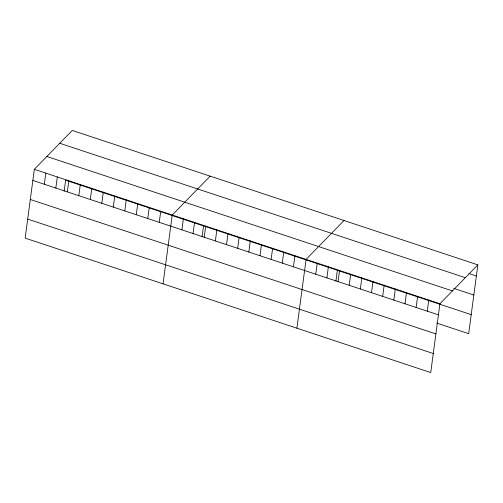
<?xml version="1.0" encoding="UTF-8"?>
<svg xmlns="http://www.w3.org/2000/svg" width="503" height="503" viewBox="0 0 503 503"><rect width="100%" height="100%" fill="white"/><g stroke="black" fill="none" stroke-linecap="round" stroke-linejoin="round"><path stroke-width="0.75" d="M34.33 169.322L25.15 238.133L430.738 372.566L439.918 303.755L477.85 264.867L72.262 130.434L34.33 169.322L439.918 303.755M44.339 184.249L45.823 173.133M55.833 188.053L57.317 176.943M64.151 191.19L65.623 180.206L471.21 314.639M67.32 191.863L68.804 180.747M78.814 195.673L80.298 184.557M90.307 199.484L91.791 188.367M101.801 203.294L103.278 192.177M113.288 207.104L114.772 195.988M124.782 210.908L126.266 199.792M136.275 214.718L137.759 203.602M147.763 218.528L149.246 207.412M159.256 222.339L160.74 211.222M163.047 283.837L172.233 215.032L210.16 176.144M181.904 229.846L183.388 218.73M193.058 233.537L194.542 222.427M202.055 236.894L203.52 225.91M204.212 237.234L205.696 226.124M215.366 240.931L216.843 229.814M226.52 244.628L227.997 233.511M237.668 248.325L239.151 237.209M248.822 252.022L250.305 240.906M259.976 255.719L261.459 244.603M271.13 259.416L272.613 248.3M282.284 263.113L283.767 251.997M293.438 266.81L294.921 255.694M296.896 328.201L306.076 259.391L344.008 220.509M315.746 274.204L317.23 263.088M326.9 277.901L328.384 266.785M335.897 281.259L337.362 270.274M338.054 281.598L339.538 270.482M349.208 285.295L350.692 274.179M360.362 288.992L361.846 277.876M371.516 292.689L373 281.573M382.67 296.386L384.154 285.27M393.824 300.084L395.308 288.967M404.978 303.781L406.462 292.664M416.132 307.478L417.616 296.361M427.286 311.175L428.77 300.058M477.85 264.867L468.67 333.678L436.692 323.083M468.928 273.519L476.366 275.984M59.744 143.267L465.332 277.7M453.75 288.37L473.826 295.022M46.848 156.49L452.436 290.923M32.846 180.439L438.44 314.872M30.306 199.477L435.9 333.91M27.69 219.094L433.278 353.527"/></g></svg>
